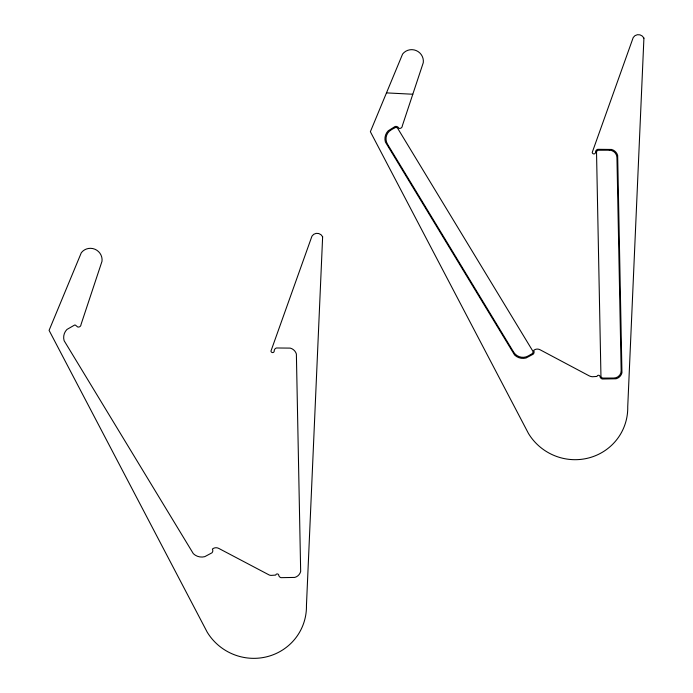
<?xml version="1.0" encoding="UTF-8"?>
<svg xmlns="http://www.w3.org/2000/svg" width="693" height="693" viewBox="0 0 693 693"><rect width="100%" height="100%" fill="white"/><g stroke="black" fill="none" stroke-linecap="round" stroke-linejoin="round"><path stroke-width="1.04" d="M386.477 92.888L412.803 94.239M322.635 236.772L306.453 605.396A53.682 52.547 24.2 0 1 267.862 656.496A53.682 52.547 24.2 0 1 207.207 632.172L49.082 330.37L81.315 252.72A11.582 11.339 24 0 1 101.992 261.33L81.046 324.454A2.72 2.659 24.1 0 1 77.737 327.009L75.45 325.156A1.629 1.594 24.1 0 0 74.61 325.052L66.944 329.461A11.816 11.564 24.1 0 0 64.12 340.687L193.338 553.681A11.816 11.564 24.1 0 0 204.773 556.652L211.911 552.849A3.231 3.162 24.1 0 0 212.682 549.783L212.379 549.081A5.657 5.535 24.1 0 1 218.745 548.397L269.326 575.051A8.974 8.775 24.2 0 0 271.102 575.398L275.684 575.086A1.629 1.585 29.9 0 1 278.638 574.705L278.751 575.45A3.188 3.119 24.3 0 0 281.037 577.659L294.759 577.425A8.55 8.377 24.3 0 0 300.667 571.465L296.379 354.036A8.55 8.377 24.3 0 0 290.237 348.111L276.507 347.981A3.188 3.119 24.3 0 0 274.307 350.199L274.22 350.944A1.629 1.594 24.2 0 1 272.661 352.59A1.629 1.594 24.2 0 1 270.972 351.022L311.954 236.157A6.081 5.951 24.2 0 1 322.635 236.772M643.918 38.115L627.737 406.739A53.682 52.547 24.2 0 1 589.137 457.839A53.682 52.547 24.2 0 1 528.482 433.515L370.365 131.713L402.598 54.063A11.582 11.339 24 0 1 423.276 62.673L402.33 125.797A2.72 2.659 24.1 0 1 399.021 128.361L398.189 127.321A3.231 3.162 24.1 0 0 395.062 126.507L388.227 130.804A11.816 11.564 24.1 0 0 385.403 142.03L514.622 355.033A11.816 11.564 24.1 0 0 526.056 357.995L533.194 354.192A3.231 3.162 24.1 0 0 533.965 351.126L533.653 350.424A5.657 5.535 24.1 0 1 540.029 349.74L588.92 375.71A8.974 8.775 24.2 0 0 592.376 376.741L596.968 376.429A1.629 1.585 29.9 0 1 599.921 376.056L600.034 376.793A3.188 3.119 24.3 0 0 602.321 379.002L616.042 378.776A8.55 8.377 24.3 0 0 621.95 372.808L617.654 155.379A8.55 8.377 24.3 0 0 611.512 149.454L597.79 149.324A3.188 3.119 24.3 0 0 595.59 151.55L595.504 152.295A1.629 1.594 24.2 0 1 593.944 153.933A1.629 1.594 24.2 0 1 592.246 152.373L633.229 37.5A6.081 5.951 24.2 0 1 643.918 38.115M394.854 127.746L391.19 129.868A10.733 10.508 24.1 0 0 387.56 144.291L513.626 352.096A10.733 10.508 24.1 0 0 528.317 355.907L531.981 353.785A2.148 2.105 24.1 0 0 532.7 350.901L397.791 128.508A2.148 2.105 24.1 0 0 394.854 127.746M609.32 150.199L598.631 150.234A2.148 2.105 24.3 0 0 596.526 152.356L600.944 375.978A2.148 2.105 24.3 0 0 603.127 378.083L613.816 378.049A7.519 7.354 24.3 0 0 621.162 370.634L616.952 157.554A7.519 7.354 24.3 0 0 609.32 150.199"/></g></svg>
